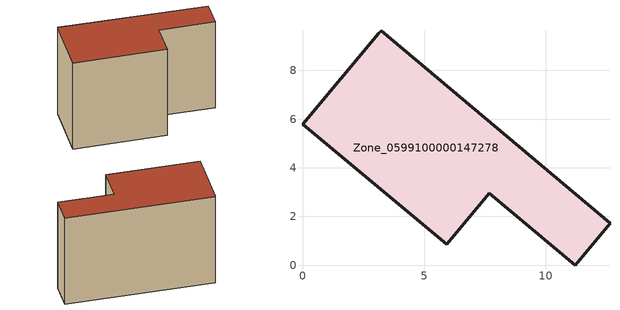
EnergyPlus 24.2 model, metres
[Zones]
Zone_0599100000147278
 floor ground (C_G): 3.23,9.63 12.64,1.73 11.21,0 7.67,2.95 5.93,0.86 0,5.79 3.12,9.53 z0
 wall outside (C_F): 5.93,0.86 7.67,2.95 11.21,0 12.64,1.73 3.23,9.63 3.12,9.53 0,5.79 5.93,0.86 z0:8.35
 roof outside (C_R): 3.12,9.53 0,5.79 5.93,0.86 7.67,2.95 11.21,0 12.64,1.73 3.23,9.63 z8.35
[BUILDING]
Pand.0599100000147278: North Axis=0; Terrain=City; Loads Convergence Tolerance Value=0.04; Temperature Convergence Tolerance Value=0.4; Solar Distribution=FullExterior; Maximum Number of Warmup Days=25; Minimum Number of Warmup Days=1
[Site:Location]
Rotterdam.The.Hague.AP_ZH_NLD Design_Conditions: Latitude=51.96; Longitude=4.45; Time Zone=1; Elevation=-4.5
[SITE:GROUNDTEMPERATURE:BUILDINGSURFACE]
18, 18, 18, 18, 18, 18, 18, 18, 18, 18, 18, 18
[MATERIAL] Thermal Absorptance=0.9; Solar Absorptance=0.7; Visible Absorptance=0.7
Name | Roughness | Thickness | Conductivity | Density | Specific Heat
G.TI.1946 | MediumSmooth | 0.15 | 1 | 540 | 1210
F.TI.1946 | Rough | 0.3 | 0.857143 | 1920 | 840
R.TI.1946 | MediumRough | 0.2 | 0.1 | 1500 | 1000
[CONSTRUCTION]
C_G: G.TI.1946
C_F: F.TI.1946
C_R: R.TI.1946
[ZONE]
Zone_0599100000147278: Type=1; Multiplier=1; Ceiling Height=Autocalculate; Volume=Autocalculate; Floor Area=autocalculate; Part of Total Floor Area=Yes
[ZONEINFILTRATION:DESIGNFLOWRATE]
Infil_Zone_0599100000147278: Zone or ZoneList or Space or SpaceList=Zone_0599100000147278; Schedule=AlwaysOn; Design Flow Rate Calculation Method=Flow/Area; Flow Rate per Floor Area=0.003; Constant Term Coefficient=1; Temperature Term Coefficient=0; Velocity Term Coefficient=0; Velocity Squared Term Coefficient=0
[HVACTEMPLATE:ZONE:IDEALLOADSAIRSYSTEM]
Zone_0599100000147278: Maximum Heating Supply Air Temperature=50; Minimum Cooling Supply Air Temperature=13; Maximum Heating Supply Air Humidity Ratio=0.0156; Minimum Cooling Supply Air Humidity Ratio=0.0077; Heating Limit=NoLimit; Cooling Limit=NoLimit; Dehumidification Control Type=ConstantSensibleHeatRatio; Cooling Sensible Heat Ratio=0.7; Dehumidification Setpoint=60; Humidification Control Type=None; Humidification Setpoint=30; Outdoor Air Method=None; Outdoor Air Flow Rate per Person=0.00944; Outdoor Air Flow Rate per Zone Floor Area=0; Outdoor Air Flow Rate per Zone=0; Demand Controlled Ventilation Type=None; Outdoor Air Economizer Type=NoEconomizer; Heat Recovery Type=None; Sensible Heat Recovery Effectiveness=0.7; Latent Heat Recovery Effectiveness=0.65
[ZONECONTROL:THERMOSTAT]
ThermostatControl_Zone_0599100000147278: Zone or ZoneList=Zone_0599100000147278; Control Type Schedule=DualSetpointControlType; Control 1=Thermostat_Zone_0599100000147278; Temperature Difference Between Cutout And Setpoint=0
[THERMOSTATSETPOINT:DUALSETPOINT]
Thermostat_Zone_0599100000147278: Heating Setpoint Temperature Schedule=HeatingSetpoint_Zone_0599100000147278; Cooling Setpoint Temperature Schedule=CoolingSetpoint_Zone_0599100000147278
[SCHEDULE:COMPACT]
HeatingSetpoint_Zone_0599100000147278: Through: 12/31, For: AllDays, Until: 24:00, 21
CoolingSetpoint_Zone_0599100000147278: Through: 12/31, For: AllDays, Until: 24:00, 24
DualSetpointControlType: Through: 12/31, For: AllDays, Until: 24:00, 4
AlwaysOn: Through: 12/31, For: AllDays, Until: 24:00, 1
